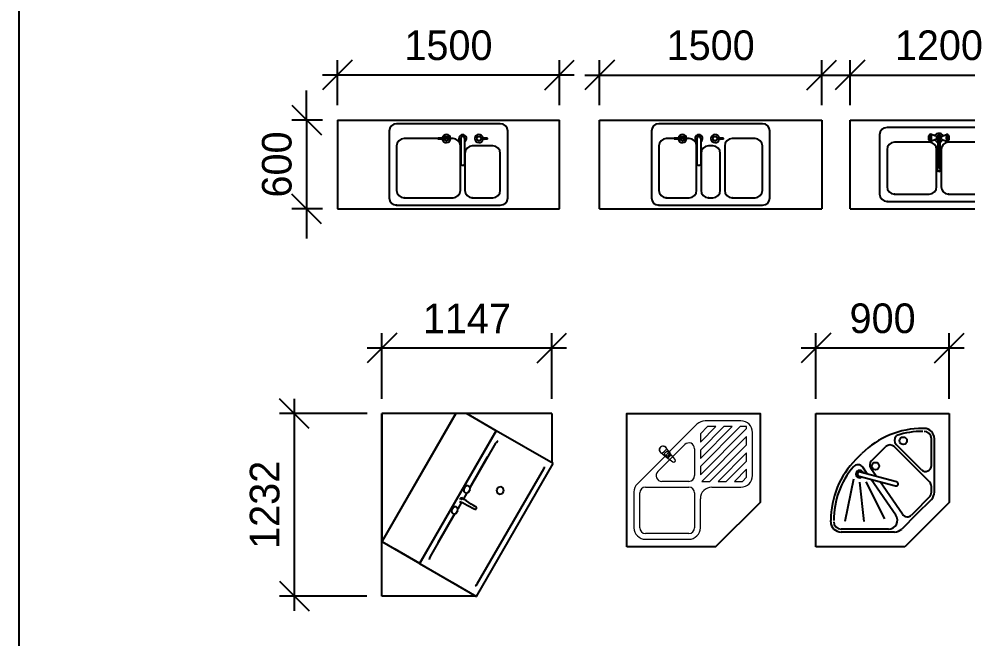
# Model space of a CAD drawing. Header units: millimetres. Extents: x 3103 to 179340, y -10977 to 70536.
# Drawn here: x 3103 to 9506, y 35384 to 39563 of the extents above; entities that cross this region are included whole.
import ezdxf

# ---------------------------------------------------------------- set-up
doc = ezdxf.new("R2010")
doc.units = ezdxf.units.MM
doc.header["$LTSCALE"] = 0.5
doc.layers.add('kuhnja', color=190, linetype='Continuous')
doc.layers.add('MEBEL', color=1, linetype='Continuous')
doc.styles.add('WROMLATS', font='wromlats.shx', dxfattribs={"bigfont": 'bigfont.shx'})
doc.dimstyles.new('juka', dxfattribs={"dimscale": 100, "dimtxt": 2, "dimasz": 2, "dimexe": 1, "dimexo": 1, "dimgap": 1, "dimtad": 1, "dimtoh": 1, "dimdec": 0, "dimzin": 0, "dimdsep": 46, "dimtxsty": 'WROMLATS', "dimblk": 'OBLIQUE', "dimcen": -3, "dimdle": 1, "dimclrd": 256, "dimclre": 256, "dimclrt": 256, "dimadec": 0, "dimazin": 0, "dimtfac": 1, "dimtdec": 0, "dimtix": 1, "dimtmove": 2, "dimatfit": 3, "dimldrblk": 'ORIGIN2', "dimfxl": 1, "dimtvp": 2.5, "dimtolj": 1, "dimtzin": 0, "dimarcsym": 0})
pattern_1 = [(45, (-18, -20), (-0.0353553, 0.0353553), [])]

# ---------------------------------------------------------------- blocks, each defined once
blk = doc.blocks.new('Cab Base 2D_34')
at = {"layer": 'kuhnja', "linetype": 'Continuous'}
for p, q in [((0, 600), (1200, 600)), ((950, 550), (250, 550)), ((200, 500), (200, 100)), ((535, 450), (300, 450)), ((530.9, 490), (530, 483.5)), ((530, 483.5), (530, 476.5)), ((530, 476.5), (530.9, 470)), ((532.4, 495.3), (530.9, 490)), ((530.9, 470), (532.4, 464.7)), ((534.4, 498.8), (532.4, 495.3)), ((532.4, 464.7), (534.4, 461.2)), ((539.6, 502.6), (534.4, 498.8)), ((536.8, 500), (534.4, 498.8)), ((534.4, 461.2), (536.8, 460)), ((539.6, 457.4), (534.4, 461.2)), ((539.1, 498.8), (536.8, 500)), ((536.8, 460), (539.1, 461.2)), ((541.2, 495.3), (539.1, 498.8)), ((539.1, 461.2), (541.2, 464.7)), ((542.4, 504), (539.6, 502.6)), ((539.6, 457.4), (542.4, 456)), ((542.7, 490), (541.2, 495.3)), ((541.2, 464.7), (542.7, 470)), ((545.2, 502.6), (542.4, 504)), ((579.9, 492), (542.4, 504)), ((579.9, 468), (542.4, 456)), ((542.4, 456), (545.2, 457.4)), ((543.5, 483.5), (542.7, 490)), ((542.7, 470), (543.5, 476.5)), ((543.5, 476.5), (543.5, 483.5)), ((547.7, 498.4), (545.2, 502.6)), ((545.2, 457.4), (547.7, 461.6)), ((549.5, 492), (547.7, 498.4)), ((547.7, 461.6), (549.5, 468)), ((550.5, 484.2), (549.5, 492)), ((549.5, 468), (550.5, 475.8)), ((550.5, 475.8), (550.5, 484.2)), ((585.3, 488.5), (583.3, 483)), ((583.3, 483), (583.3, 477)), ((583.3, 477), (585.3, 471.5)), ((586.1, 488), (584.2, 482.8)), ((584.2, 482.8), (584.2, 477.2)), ((584.2, 477.2), (586.1, 472)), ((589.1, 493), (585.3, 488.5)), ((585.3, 471.5), (589.1, 467)), ((589.7, 492.3), (586.1, 488)), ((586.1, 472), (589.7, 467.7)), ((594.2, 496), (589.1, 493)), ((589.1, 467), (592.1, 465.2)), ((594.5, 495), (589.7, 492.3)), ((589.7, 467.7), (592.1, 466.4)), ((591.3, 485), (590.2, 481.7)), ((590.2, 481.7), (590.2, 478.3)), ((590.2, 478.3), (591.3, 475)), ((593.6, 487.7), (591.3, 485)), ((591.3, 475), (592.1, 474.1)), ((593.1, 484), (592.1, 481.4)), ((592.1, 481.4), (592.1, 274.3)), ((594.9, 486.1), (593.1, 484)), ((596.6, 489.4), (593.6, 487.7)), ((600, 497), (594.2, 496)), ((600, 496), (594.5, 495)), ((597.3, 487.5), (594.9, 486.1)), ((600, 490), (596.6, 489.4)), ((600, 488), (597.3, 487.5)), ((605.8, 496), (600, 497)), ((605.5, 495), (600, 496)), ((603.4, 489.4), (600, 490)), ((602.7, 487.5), (600, 488)), ((605.1, 486.1), (602.7, 487.5)), ((606.4, 487.7), (603.4, 489.4)), ((606.9, 484), (605.1, 486.1)), ((610.3, 492.3), (605.5, 495)), ((610.9, 493), (605.8, 496)), ((608.7, 485), (606.4, 487.7)), ((607.9, 481.4), (606.9, 484)), ((607.9, 274.3), (607.9, 481.4)), ((607.9, 474.1), (608.7, 475)), ((607.9, 466.4), (610.3, 467.7)), ((607.9, 465.2), (610.9, 467)), ((609.8, 481.7), (608.7, 485)), ((608.7, 475), (609.8, 478.3)), ((609.8, 478.3), (609.8, 481.7)), ((613.9, 488), (610.3, 492.3)), ((610.3, 467.7), (613.9, 472)), ((614.7, 488.5), (610.9, 493)), ((610.9, 467), (614.7, 471.5)), ((615.8, 482.8), (613.9, 488)), ((613.9, 472), (615.8, 477.2)), ((616.7, 483), (614.7, 488.5)), ((614.7, 471.5), (616.7, 477)), ((615.8, 477.2), (615.8, 482.8)), ((616.7, 477), (616.7, 483)), ((620.1, 492), (657.6, 504)), ((620.1, 468), (657.6, 456)), ((650.5, 492), (649.5, 484.2)), ((649.5, 484.2), (649.5, 475.8)), ((649.5, 475.8), (650.5, 468)), ((652.3, 498.4), (650.5, 492)), ((650.5, 468), (652.3, 461.6)), ((654.8, 502.6), (652.3, 498.4)), ((652.3, 461.6), (654.8, 457.4)), ((657.6, 504), (654.8, 502.6)), ((654.8, 457.4), (657.6, 456)), ((657.3, 490), (656.5, 483.5)), ((656.5, 483.5), (656.5, 476.5)), ((656.5, 476.5), (657.3, 470)), ((658.8, 495.3), (657.3, 490)), ((657.3, 470), (658.8, 464.7)), ((660.4, 502.6), (657.6, 504)), ((657.6, 456), (660.4, 457.4)), ((660.9, 498.8), (658.8, 495.3)), ((658.8, 464.7), (660.9, 461.2)), ((660.4, 502.6), (665.6, 498.8)), ((660.4, 457.4), (665.6, 461.2)), ((663.2, 500), (660.9, 498.8)), ((660.9, 461.2), (663.2, 460)), ((665.6, 498.8), (663.2, 500)), ((663.2, 460), (665.6, 461.2)), ((900, 450), (665, 450)), ((667.6, 495.3), (665.6, 498.8)), ((665.6, 461.2), (667.6, 464.7)), ((669.1, 490), (667.6, 495.3)), ((667.6, 464.7), (669.1, 470)), ((670, 483.5), (669.1, 490)), ((669.1, 470), (670, 476.5)), ((670, 476.5), (670, 483.5)), ((1000, 100), (1000, 500)), ((250, 400), (250, 150)), ((585, 150), (585, 400)), ((615, 400), (615, 150)), ((950, 150), (950, 400)), ((590.5, 272.4), (589.2, 268.9)), ((589.2, 268.9), (589.2, 265.2)), ((589.2, 265.2), (590.5, 261.7)), ((590.2, 261.3), (589.2, 265.2)), ((590.2, 261.3), (591.3, 258.1)), ((592.1, 274.3), (590.5, 272.4)), ((590.5, 261.7), (592.9, 258.8)), ((591.3, 258.1), (593.6, 255.5)), ((592.9, 258.8), (596.2, 257)), ((596.2, 257), (600, 256.3)), ((600, 256.3), (603.8, 257)), ((603.8, 257), (607.1, 258.8)), ((606.4, 255.5), (608.7, 258.1)), ((607.1, 258.8), (609.5, 261.7)), ((609.5, 272.4), (607.9, 274.3)), ((608.7, 258.1), (609.8, 261.3)), ((610.8, 268.9), (609.5, 272.4)), ((609.5, 261.7), (610.8, 265.2)), ((609.8, 261.3), (610.8, 265.2)), ((610.8, 265.2), (610.8, 268.9)), ((593.6, 255.5), (596.6, 253.8)), ((596.6, 253.8), (600, 253.3)), ((600, 253.3), (603.4, 253.8)), ((603.4, 253.8), (606.4, 255.5)), ((300, 100), (535, 100)), ((665, 100), (900, 100)), ((0, 0), (1200, 0)), ((250, 50), (950, 50))]:
    blk.add_line(p, q, dxfattribs=at)
at = {"layer": 'kuhnja'}
for p, q in [((0, 0), (0, 600)), ((1200, 600), (1200, 0))]:
    blk.add_line(p, q, dxfattribs=at)
at = {"layer": 'kuhnja', "linetype": 'Continuous'}
for centre, radius, start, end in [((250, 500), 50, 90, 180), ((950, 500), 50, 0, 90), ((300, 400), 50, 90, 180), ((535, 400), 50, 0, 90), ((600, 480), 30, 27.97653, 152.02347), ((600, 480), 30, 207.97653, 254.77469), ((600, 480), 30, 285.22531, 332.02347), ((665, 400), 50, 90, 180), ((900, 400), 50, 0, 90), ((300, 150), 50, 180, 270), ((535, 150), 50, 270, 0), ((665, 150), 50, 180, 270), ((900, 150), 50, 270, 0), ((250, 100), 50, 180, 270), ((950, 100), 50, 270, 0)]:
    blk.add_arc(centre, radius, start, end, dxfattribs=at)
for p in [(300, 100), (665, 100), (250, 50)]:
    blk.add_point(p, dxfattribs=at)
blk = doc.blocks.new('Cab Base 3D_42')
at = {"layer": 'kuhnja', "linetype": 'Continuous'}
for p, q in [((0, 600), (1500, 600)), ((350, 525), (350, 75)), ((1100, 575), (400, 575)), ((1150, 75), (1150, 525)), ((781, 475), (450, 475)), ((833.2, 475), (833.2, 302.8)), ((858.8, 475), (858.8, 302.8)), ((400, 425), (400, 125)), ((831, 125), (831, 425)), ((1050, 425), (911, 425)), ((861, 375), (861, 125)), ((1100, 125), (1100, 375)), ((450, 75), (781, 75)), ((911, 75), (1050, 75)), ((0, 0), (1500, 0)), ((400, 25), (1100, 25))]:
    blk.add_line(p, q, dxfattribs=at)
at = {"layer": 'kuhnja'}
for p, q in [((0, 600), (0, 0)), ((1500, 0), (1500, 600))]:
    blk.add_line(p, q, dxfattribs=at)
at = {"layer": 'kuhnja', "linetype": 'Continuous'}
blk.add_lwpolyline([(833.2, 302.8), (834.2, 300), (836.9, 297.7), (841.1, 296.1), (846, 295.6), (850.9, 296.1), (855.1, 297.7), (857.8, 300), (858.8, 302.8)], dxfattribs=at)
for centre in [(736, 475), (956, 475)]:
    blk.add_circle(centre, 14.8, dxfattribs=at)
for centre, radius, start, end in [((400, 525), 50, 90, 180), ((1100, 525), 50, 0, 90), ((450, 425), 50, 90, 180), ((680.4, 475), 1.88, 121.21701, 238.78299), ((702.5, 303.7), 174.4, 83.90469, 97.59721), ((702.5, 646.3), 174.4, 262.40279, 276.09531), ((736, 475), 27.7, 186.30318, 173.89577), ((781, 425), 50, 0, 90), ((846, 475), 25.6, 300, 240), ((846, 475), 12.8, 0, 180), ((956, 475), 27.7, 6.10423, 353.69682), ((989.5, 303.7), 174.4, 82.40279, 96.09531), ((989.5, 646.3), 174.4, 263.90469, 277.59721), ((1011.6, 475), 1.88, 301.21701, 58.78299), ((911, 375), 50, 90, 180), ((1050, 375), 50, 0, 90), ((400, 75), 50, 180, 270), ((450, 125), 50, 180, 270), ((781, 125), 50, 270, 0), ((911, 125), 50, 180, 270), ((1050, 125), 50, 270, 0), ((1100, 75), 50, 270, 0)]:
    blk.add_arc(centre, radius, start, end, dxfattribs=at)
for p in [(450, 75), (911, 75), (400, 25)]:
    blk.add_point(p, dxfattribs=at)
blk = doc.blocks.new('Cab Base 3D_43')
at = {"layer": 'kuhnja', "linetype": 'Continuous'}
for p, q in [((0, 600), (1500, 600)), ((350, 525), (350, 75)), ((1100, 575), (400, 575)), ((1150, 75), (1150, 525)), ((605, 475), (450, 475)), ((657.2, 475), (657.2, 302.8)), ((682.8, 475), (682.8, 302.8)), ((1050, 475), (895, 475)), ((400, 425), (400, 125)), ((655, 125), (655, 425)), ((765, 425), (735, 425)), ((845, 425), (845, 125)), ((1100, 125), (1100, 425)), ((685, 375), (685, 125)), ((815, 125), (815, 375)), ((450, 75), (605, 75)), ((735, 75), (765, 75)), ((895, 75), (1050, 75)), ((0, 0), (1500, 0)), ((400, 25), (1100, 25))]:
    blk.add_line(p, q, dxfattribs=at)
at = {"layer": 'kuhnja'}
for p, q in [((0, 0), (0, 600)), ((1500, 600), (1500, 0))]:
    blk.add_line(p, q, dxfattribs=at)
at = {"layer": 'kuhnja', "linetype": 'Continuous'}
blk.add_lwpolyline([(657.2, 302.8), (658.2, 300), (660.9, 297.7), (665.1, 296.1), (670, 295.6), (674.9, 296.1), (679.1, 297.7), (681.8, 300), (682.8, 302.8)], dxfattribs=at)
for centre in [(560, 475), (780, 475)]:
    blk.add_circle(centre, 14.8, dxfattribs=at)
for centre, radius, start, end in [((400, 525), 50, 90, 180), ((1100, 525), 50, 0, 90), ((450, 425), 50, 90, 180), ((504.4, 475), 1.88, 121.21701, 238.78299), ((526.5, 303.7), 174.4, 83.90469, 97.59721), ((526.5, 646.3), 174.4, 262.40279, 276.09531), ((560, 475), 27.7, 186.30318, 173.89577), ((605, 425), 50, 0, 90), ((670, 475), 25.6, 300, 240), ((670, 475), 12.8, 0, 180), ((780, 475), 27.7, 6.10423, 353.69682), ((813.5, 303.7), 174.4, 82.40279, 96.09531), ((813.5, 646.3), 174.4, 263.90469, 277.59721), ((835.6, 475), 1.88, 301.21701, 58.78299), ((895, 425), 50, 90, 180), ((1050, 425), 50, 0, 90), ((735, 375), 50, 90, 180), ((765, 375), 50, 0, 90), ((400, 75), 50, 180, 270), ((450, 125), 50, 180, 270), ((605, 125), 50, 270, 0), ((735, 125), 50, 180, 270), ((765, 125), 50, 270, 0), ((895, 125), 50, 180, 270), ((1050, 125), 50, 270, 0), ((1100, 75), 50, 270, 0)]:
    blk.add_arc(centre, radius, start, end, dxfattribs=at)
for p in [(450, 75), (735, 75), (895, 75), (400, 25)]:
    blk.add_point(p, dxfattribs=at)
blk = doc.blocks.new('пр')
at = {"layer": 'kuhnja', "linetype": 'Continuous', "lineweight": 0}
h = blk.add_hatch(dxfattribs=at)
h.set_pattern_fill('100__1', color=256, scale=0.0005, angle=45, style=0)
h.set_pattern_definition(pattern_1)
h.paths.add_polyline_path([(-17.7234, -19.4766, -0.378173), (-17.7382, -19.4775), (-17.7803, -19.4448, -0.12102), (-17.7894, -19.4403), (-17.8144, -19.4186, -0.524536), (-17.8218, -19.3782)], flags=0)
h = blk.add_hatch(dxfattribs=at)
h.set_pattern_fill('100__1', color=256, scale=0.0005, angle=45, style=0)
h.set_pattern_definition(pattern_1)
h.paths.add_polyline_path([(-17.7234, -19.4766, 0.378173), (-17.7225, -19.4618), (-17.7552, -19.4197, 0.12102), (-17.7597, -19.4106), (-17.7814, -19.3856, 0.524536), (-17.8218, -19.3782)], flags=0)
for p, q in [((-17.278, -19.2), (-17.5197, -19.2)), ((-17.278, -19.2), (-17.5195, -19.2)), ((-17.9772, -19.6254), (-17.5746, -19.2228)), ((-17.2821, -19.239), (-17.5518, -19.5086)), ((-17.3924, -19.239), (-17.5518, -19.3984)), ((-17.5518, -19.4535), (-17.3372, -19.239)), ((-17.5026, -19.239), (-17.5518, -19.2881)), ((-17.5518, -19.3433), (-17.4475, -19.239)), ((-17.5518, -19.5638), (-17.239, -19.251)), ((-17.4475, -19.239), (-17.5026, -19.239)), ((-17.3372, -19.239), (-17.3924, -19.239)), ((-17.239, -19.239), (-17.2821, -19.239)), ((-17.239, -19.251), (-17.239, -19.239)), ((-17.5518, -19.2881), (-17.5518, -19.3433)), ((-17.5518, -19.2881), (-17.5518, -19.3433)), ((-17.239, -19.3061), (-17.5421, -19.6093)), ((-17.239, -19.3612), (-17.239, -19.3061)), ((-17.2, -19.5703), (-17.2, -19.278)), ((-17.2, -19.5703), (-17.2, -19.278)), ((-17.8394, -19.5427), (-17.6573, -19.3606)), ((-17.7861, -19.3801), (-17.7897, -19.3767)), ((-17.7597, -19.4106), (-17.7861, -19.3801)), ((-17.5907, -19.3882), (-17.5907, -19.5703)), ((-17.5518, -19.3984), (-17.5518, -19.4535)), ((-17.5518, -19.3984), (-17.5518, -19.4535)), ((-17.487, -19.6093), (-17.239, -19.3612)), ((-17.8199, -19.4139), (-17.8234, -19.4103)), ((-17.7894, -19.4403), (-17.8199, -19.4139)), ((-17.7962, -19.4231), (-17.7769, -19.4038)), ((-17.7857, -19.4336), (-17.7962, -19.4231)), ((-17.7957, -19.4236), (-17.7764, -19.4043)), ((-17.7803, -19.4448), (-17.7382, -19.4775)), ((-17.7769, -19.4038), (-17.7664, -19.4143)), ((-17.7225, -19.4618), (-17.7552, -19.4197)), ((-17.239, -19.4163), (-17.4319, -19.6093)), ((-17.239, -19.4715), (-17.239, -19.4163)), ((-17.5518, -19.5086), (-17.5518, -19.5638)), ((-17.5518, -19.5086), (-17.5518, -19.5638)), ((-17.3768, -19.6093), (-17.239, -19.4715)), ((-17.239, -19.5266), (-17.3217, -19.6093)), ((-17.239, -19.5817), (-17.239, -19.5266)), ((-17.2665, -19.6093), (-17.239, -19.5817)), ((-17.922, -19.6482), (-17.6297, -19.6482)), ((-17.6297, -19.6093), (-17.8118, -19.6093)), ((-17.5421, -19.6093), (-17.487, -19.6093)), ((-17.4738, -19.6482), (-17.278, -19.6482)), ((-17.4319, -19.6093), (-17.3768, -19.6093)), ((-17.3217, -19.6093), (-17.2665, -19.6093)), ((-18, -19.6805), (-18, -19.922)), ((-17.961, -19.922), (-17.961, -19.6872)), ((-17.5907, -19.6872), (-17.5907, -19.922)), ((-17.5518, -19.922), (-17.5518, -19.7262)), ((-17.6297, -19.961), (-17.922, -19.961)), ((-17.922, -20), (-17.6297, -20))]:
    blk.add_line(p, q, dxfattribs=at)
at = {"layer": 'kuhnja'}
blk.add_lwpolyline([(-18.0488, -20.0512), (-18.0488, -19.1512), (-17.1488, -19.1512), (-17.1488, -19.7512), (-17.4488, -20.0512), (-18.0488, -20.0512)], close=True, dxfattribs=at)
at = {"layer": 'kuhnja', "linetype": 'Continuous', "lineweight": 0}
for centre, radius, start, end in [((-17.5195, -19.278), 0.078, 90.1806, 135), ((-17.278, -19.278), 0.078, 0, 90), ((-17.8042, -19.3958), 0.025, 24.28556, 245.71444), ((-17.8042, -19.3958), 0.024, 52.83741, 216.8967), ((-17.6297, -19.3882), 0.039, 0, 135.00023), ((-17.7763, -19.4237), 0.0211, 230.16961, 39.83039), ((-17.7758, -19.4242), 0.0211, 230.16961, 39.83039), ((-17.776, -19.424), 0.0136, 225, 45), ((-17.7313, -19.4687), 0.0112, 232.13892, 37.86108), ((-17.8118, -19.5703), 0.039, 134.99977, 270), ((-17.6297, -19.5703), 0.039, 270, 0), ((-17.278, -19.5703), 0.078, 270, 0), ((-17.922, -19.6805), 0.078, 135, 180), ((-17.922, -19.6872), 0.039, 90, 180), ((-17.6297, -19.6872), 0.039, 0, 90), ((-17.4738, -19.7262), 0.078, 90, 180), ((-17.922, -19.922), 0.078, 180, 270), ((-17.922, -19.922), 0.039, 180, 270), ((-17.6297, -19.922), 0.078, 270, 0), ((-17.6297, -19.922), 0.039, 270, 0)]:
    blk.add_arc(centre, radius, start, end, dxfattribs=at)
blk = doc.blocks.new('s_56')
for p, q in [((-106.678915, 205.659724), (-192.869329, 56.340647)), ((-42.699003, 168.712807), (-106.678915, 205.659724)), ((-105.936527, 205.386734), (-0.04549, 205.386782)), ((-105.936527, 205.320692), (-105.936527, 205.386734)), ((-79.739046, 190.102625), (-105.936527, 205.320692)), ((-0.04549, 205.386782), (-0.04549, 143.808604)), ((-182.081651, 62.401963), (-107.209158, 192.113304)), ((-107.209158, 192.113304), (-106.215238, 193.56494)), ((-106.215238, 193.56494), (-106.373834, 192.454863)), ((-106.215238, 193.56494), (-105.269718, 194.558287)), ((-128.889465, 19.39373), (-42.699003, 168.712807)), ((-42.838668, 168.37411), (-128.85704, 19.353104)), ((-85.847854, 93.863583), (-42.838668, 168.37411)), ((-63.541984, 145.231486), (-54.541206, 160.824681)), ((-53.671884, 162.872172), (-54.54998, 162.18257)), ((-54.541206, 160.824681), (-53.671884, 162.872172)), ((-53.671884, 162.872172), (-53.405475, 164.522267)), ((-42.838668, 168.37411), (-42.880487, 168.398333)), ((-42.838668, 168.37411), (-42.752552, 168.523169)), ((-0.228119, 143.7675), (-42.838668, 168.37411)), ((-0.04549, 143.808604), (-42.753887, 168.617869)), ((-42.752552, 168.523169), (-15.290451, 152.664376)), ((-83.395528, 0), (-0.390243, 143.666172)), ((-83.213853, 0), (-0.228119, 143.7675)), ((-82.364845, 112.622118), (-63.541984, 145.231486)), ((-63.541984, 145.231486), (-82.364845, 112.622118)), ((-0.390243, 143.666172), (-0.297832, 143.66622)), ((-0.297832, 143.66622), (-0.297832, 0)), ((-0.297832, 0), (-0.297832, 143.647051)), ((-0.228119, 143.7675), (-0.164461, 143.877697)), ((-106.617593, 106.95777), (-106.840229, 106.32968)), ((-106.189441, 107.468272), (-106.617593, 106.95777)), ((-105.687713, 107.718849), (-106.189441, 107.468272)), ((-105.219745, 107.655907), (-105.687713, 107.718849)), ((-103.949022, 107.055521), (-105.219745, 107.655907)), ((-101.863098, 105.955649), (-103.949022, 107.055521)), ((-89.784193, 99.768687), (-85.569524, 107.070351)), ((-83.980274, 111.981201), (-85.764265, 109.015847)), ((-85.764265, 109.015847), (-85.456848, 105.945158)), ((-85.652732, 107.861138), (-85.650777, 107.882929)), ((-81.149816, 113.104201), (-83.980274, 111.981201)), ((-78.931045, 111.726952), (-81.149816, 113.104201)), ((-80.407619, 105.690861), (-78.623628, 108.656264)), ((-78.623628, 108.656264), (-78.931045, 111.726952)), ((-106.840229, 106.32968), (-106.801366, 105.770254)), ((-106.801366, 105.770254), (-106.509781, 105.398989)), ((-106.509781, 105.398989), (-105.356836, 104.599858)), ((-105.356836, 104.599858), (-103.368377, 103.346777)), ((-103.368377, 103.346777), (-100.844717, 101.760626)), ((-99.222469, 104.559613), (-101.863098, 105.955649)), ((-100.844717, 101.760626), (-98.071479, 99.994421)), ((-96.303129, 103.038454), (-99.222469, 104.559613)), ((-98.071479, 99.994421), (-95.325803, 98.217392)), ((-93.389272, 101.547146), (-96.303129, 103.038454)), ((-95.325803, 98.217392), (-92.883014, 96.601773)), ((-90.766382, 100.237561), (-93.389272, 101.547146)), ((-92.883014, 96.601773), (-91.01777, 95.319987)), ((-88.721466, 99.261379), (-90.766382, 100.237561)), ((-90.471696, 95.420027), (-90.367365, 96.190977)), ((-90.367365, 96.190977), (-89.751958, 96.666861)), ((-89.751958, 96.666861), (-88.98611, 96.568918)), ((-88.98611, 96.568918), (-88.518381, 95.954514)), ((-87.540435, 98.771954), (-88.721466, 99.261379)), ((-85.456848, 105.945158), (-83.238077, 104.567909)), ((-83.238077, 104.567909), (-80.407619, 105.690861)), ((-135.959005, 90.009547), (-137.626743, 87.199879)), ((-137.626743, 87.199879), (-136.819744, 84.033585)), ((-132.793378, 90.816689), (-135.959005, 90.009547)), ((-129.984378, 89.148522), (-132.793378, 90.816689)), ((-130.845117, 83.17256), (-129.177332, 85.982228)), ((-129.177332, 85.982228), (-129.984378, 89.148522)), ((-97.635173, 88.381672), (-99.422454, 85.410548)), ((-99.422454, 85.410548), (-99.116611, 82.335234)), ((-94.801569, 89.508105), (-97.635173, 88.381672)), ((-95.976352, 89.041043), (-91.973066, 95.976496)), ((-92.581653, 88.129998), (-94.801569, 89.508105)), ((-92.275571, 85.054636), (-92.581653, 88.129998)), ((-91.01777, 95.319987), (-90.005874, 94.542885)), ((-90.003919, 94.805622), (-90.471696, 95.420027)), ((-89.238071, 94.70768), (-90.003919, 94.805622)), ((-88.622856, 95.183563), (-89.238071, 94.70768)), ((-88.518381, 95.954514), (-88.622856, 95.183563)), ((-136.819744, 84.033585), (-134.010744, 82.36537)), ((-134.010744, 82.36537), (-130.845117, 83.17256)), ((-128.092384, 33.402252), (-99.224043, 83.414889)), ((-99.224043, 83.414889), (-119.179296, 48.84367)), ((-99.116611, 82.335234), (-96.896696, 80.957127)), ((-96.896696, 80.957127), (-94.063091, 82.083559)), ((-94.063091, 82.083559), (-92.275571, 85.054636)), ((-192.869329, 56.340647), (-128.889465, 19.39373)), ((-191.468382, 0), (-191.468382, 55.531645)), ((-182.872438, 59.934902), (-182.682991, 61.039543)), ((-182.682991, 61.039543), (-182.081651, 62.401963)), ((-182.682991, 61.039543), (-181.793928, 61.744786)), ((-129.411697, 31.664133), (-128.092384, 33.402252)), ((-129.411697, 31.664133), (-129.252529, 32.771778)), ((-130.692386, 30.651999), (-129.411697, 31.664133)), ((-128.85704, 19.353104), (-95.343923, 0)), ((-128.364658, 20.303059), (-128.322649, 20.27874)), ((-191.468382, 0), (0, 0))]:
    blk.add_line(p, q)
blk = doc.blocks.new('s_22')
at = {"layer": 'kuhnja'}
for p, q in [((0, -900), (0, 0)), ((0, 0), (900, 0)), ((900, 0), (900, -600)), ((730, -100), (721, -100)), ((541.9, -152.7), (546.9, -147.8)), ((780, -350.8), (780, -170)), ((800, -529.6), (800, -170)), ((374.9, -319.7), (471.2, -223.4)), ((768.3, -464), (527.8, -223.4)), ((711.7, -379.1), (541.9, -209.3)), ((290.4, -290.4), (269.9, -310.9)), ((290.4, -290.4), (310.9, -269.9)), ((346.5, -406.6), (315.9, -362.4)), ((406.2, -422.6), (370.3, -370.7)), ((252.6, -443.8), (194.9, -727.6)), ((291.3, -422.8), (536.6, -488.5)), ((299.1, -393.9), (544.3, -459.6)), ((539.8, -685.8), (372.9, -444.7)), ((293.1, -463), (322.9, -727.6)), ((337.9, -460.9), (463.8, -710.5)), ((584.1, -679.5), (432.6, -460.7)), ((780, -529.6), (780, -492.2)), ((665.1, -665.1), (765.4, -564.9)), ((900, -600), (600, -900)), ((679.3, -679.3), (779.5, -579.1)), ((679.3, -679.3), (579.1, -779.5)), ((665.1, -665.1), (645.3, -685)), ((100, -730), (100, -721)), ((490.5, -780), (170, -780)), ((529.6, -800), (170, -800)), ((600, -900), (0, -900))]:
    blk.add_line(p, q, dxfattribs=at)
for centre in [(589.7, -183.5), (401.9, -354.3)]:
    blk.add_circle(centre, 25, dxfattribs=at)
for centre, radius, start, end in [((721, -680), 580, 90, 135), ((721, -680), 560, 90, 108.1157), ((730, -170), 70, 0, 90), ((730, -170), 50, 0, 90), ((570.2, -181), 40, 135, 225), ((499.5, -251.7), 40, 45, 135), ((680, -721), 580, 135, 180), ((403.2, -348), 40, 135, 214.6925), ((680, -721), 560, 139.76861, 180), ((283, -385.1), 40, 34.6925, 139.76861), ((295.2, -408.4), 25, 21.8699, 308.1301), ((740, -350.8), 40, 225, 360), ((295.2, -408.4), 15, 75, 255), ((540.4, -474.1), 15, 255, 75), ((740, -492.2), 40, 360, 45), ((730, -529.6), 50, 315, 360), ((730, -529.6), 70, 315, 360), ((490.5, -720), 60, 270, 34.6925), ((617, -656.8), 40, 214.6925, 315), ((170, -730), 70, 180, 270), ((170, -730), 50, 180, 270), ((529.6, -730), 70, 270, 315)]:
    blk.add_arc(centre, radius, start, end, dxfattribs=at)
blk = doc.blocks.new('_Oblique')
at = {"color": 0, "lineweight": -2}
blk.add_line((-0.5, -0.5), (0.5, 0.5), dxfattribs=at)
blk = doc.blocks.new('*D769')
at = {"layer": 'Defpoints', "color": 0, "transparency": 16777216}
for p in [(5253.9, 38881), (5045.5, 38281), (5253.9, 38281)]:
    blk.add_point(p, dxfattribs=at)
at = {"layer": 'MEBEL', "lineweight": -2, "transparency": 16777216}
for p, q in [((5045.5, 38881), (5045.5, 39081)), ((5153.9, 38881), (4945.5, 38881)), ((5045.5, 38881), (5045.5, 38281)), ((5153.9, 38281), (4945.5, 38281)), ((5045.5, 38281), (5045.5, 38081))]:
    blk.add_line(p, q, dxfattribs=at)
at = {"layer": 'MEBEL', "lineweight": -2, "transparency": 16777216, "xscale": 200, "yscale": 200, "zscale": 200}
for p, rotation in [((5045.5, 38881), 270), ((5045.5, 38281), 90)]:
    blk.add_blockref('_Oblique', p, dxfattribs=dict(at, rotation=rotation))
at = {"layer": 'MEBEL', "transparency": 16777216, "insert": (4845.5, 38581), "char_height": 200, "attachment_point": 5, "rotation": 90, "style": 'WROMLATS'}
blk.add_mtext('\\A1;600', dxfattribs=at)
blk = doc.blocks.new('_Origin2')
at = {"color": 0, "linetype": 'ByBlock', "lineweight": -2}
blk.add_line((-0.5, 0), (-1, 0), dxfattribs=at)
for radius in [0.5, 0.25]:
    blk.add_circle((0, 0), radius, dxfattribs=at)
blk = doc.blocks.new('*D770')
at = {"layer": 'Defpoints', "color": 0, "transparency": 16777216}
for p in [(5253.9, 39184.5), (5253.9, 38881), (6753.9, 38881)]:
    blk.add_point(p, dxfattribs=at)
at = {"layer": 'MEBEL', "lineweight": -2, "transparency": 16777216}
for p, q in [((5253.9, 38981), (5253.9, 39284.5)), ((6753.9, 38981), (6753.9, 39284.5)), ((6853.9, 39184.5), (5153.9, 39184.5))]:
    blk.add_line(p, q, dxfattribs=at)
at = {"layer": 'MEBEL', "lineweight": -2, "transparency": 16777216, "xscale": 200, "yscale": 200, "zscale": 200, "rotation": 180}
blk.add_blockref('_Oblique', (5253.9, 39184.5), dxfattribs=at)
at = {"layer": 'MEBEL', "lineweight": -2, "transparency": 16777216, "xscale": 200, "yscale": 200, "zscale": 200}
blk.add_blockref('_Oblique', (6753.9, 39184.5), dxfattribs=at)
at = {"layer": 'MEBEL', "transparency": 16777216, "insert": (6003.9, 39384.5), "char_height": 200, "attachment_point": 5, "style": 'WROMLATS'}
blk.add_mtext('\\A1;1500', dxfattribs=at)
blk = doc.blocks.new('*D771')
at = {"layer": 'Defpoints', "color": 0, "transparency": 16777216}
for p in [(8524.7, 39184.5), (7024.7, 38881), (8524.7, 38881)]:
    blk.add_point(p, dxfattribs=at)
at = {"layer": 'MEBEL', "lineweight": -2, "transparency": 16777216}
for p, q in [((7024.7, 38981), (7024.7, 39284.5)), ((8524.7, 38981), (8524.7, 39284.5)), ((6924.7, 39184.5), (8624.7, 39184.5))]:
    blk.add_line(p, q, dxfattribs=at)
at = {"layer": 'MEBEL', "lineweight": -2, "transparency": 16777216, "xscale": 200, "yscale": 200, "zscale": 200, "rotation": 180}
blk.add_blockref('_Oblique', (7024.7, 39184.5), dxfattribs=at)
at = {"layer": 'MEBEL', "lineweight": -2, "transparency": 16777216, "xscale": 200, "yscale": 200, "zscale": 200}
blk.add_blockref('_Oblique', (8524.7, 39184.5), dxfattribs=at)
at = {"layer": 'MEBEL', "transparency": 16777216, "insert": (7774.7, 39384.5), "char_height": 200, "attachment_point": 5, "style": 'WROMLATS'}
blk.add_mtext('\\A1;1500', dxfattribs=at)
blk = doc.blocks.new('*D772')
at = {"layer": 'Defpoints', "color": 0, "transparency": 16777216}
for p in [(9916.1, 39184.5), (8716.1, 38881), (9916.1, 38881)]:
    blk.add_point(p, dxfattribs=at)
at = {"layer": 'MEBEL', "lineweight": -2, "transparency": 16777216}
for p, q in [((8716.1, 38981), (8716.1, 39284.5)), ((9916.1, 38981), (9916.1, 39284.5)), ((8616.1, 39184.5), (10016.1, 39184.5))]:
    blk.add_line(p, q, dxfattribs=at)
at = {"layer": 'MEBEL', "lineweight": -2, "transparency": 16777216, "xscale": 200, "yscale": 200, "zscale": 200, "rotation": 180}
blk.add_blockref('_Oblique', (8716.1, 39184.5), dxfattribs=at)
at = {"layer": 'MEBEL', "lineweight": -2, "transparency": 16777216, "xscale": 200, "yscale": 200, "zscale": 200}
blk.add_blockref('_Oblique', (9916.1, 39184.5), dxfattribs=at)
at = {"layer": 'MEBEL', "transparency": 16777216, "insert": (9316.1, 39384.5), "char_height": 200, "attachment_point": 5, "style": 'WROMLATS'}
blk.add_mtext('\\A1;1200', dxfattribs=at)
blk = doc.blocks.new('*D815')
at = {"layer": 'Defpoints', "color": 0, "transparency": 16777216}
for p in [(8485.9, 37341.4), (8485.9, 36899.4), (9385.9, 36899.4)]:
    blk.add_point(p, dxfattribs=at)
at = {"layer": 'MEBEL', "lineweight": -2, "transparency": 16777216}
for p, q in [((8485.9, 36999.4), (8485.9, 37441.4)), ((9385.9, 36999.4), (9385.9, 37441.4)), ((9485.9, 37341.4), (8385.9, 37341.4))]:
    blk.add_line(p, q, dxfattribs=at)
at = {"layer": 'MEBEL', "lineweight": -2, "transparency": 16777216, "xscale": 200, "yscale": 200, "zscale": 200, "rotation": 180}
blk.add_blockref('_Oblique', (8485.9, 37341.4), dxfattribs=at)
at = {"layer": 'MEBEL', "lineweight": -2, "transparency": 16777216, "xscale": 200, "yscale": 200, "zscale": 200}
blk.add_blockref('_Oblique', (9385.9, 37341.4), dxfattribs=at)
at = {"layer": 'MEBEL', "transparency": 16777216, "insert": (8935.9, 37541.4), "char_height": 200, "attachment_point": 5, "style": 'WROMLATS'}
blk.add_mtext('\\A1;900', dxfattribs=at)
blk = doc.blocks.new('*D821')
at = {"layer": 'Defpoints', "color": 0, "transparency": 16777216}
for p in [(5554.9, 37341.4), (5554.9, 36899.4), (6701.9, 36899.4)]:
    blk.add_point(p, dxfattribs=at)
at = {"layer": 'MEBEL', "lineweight": -2, "transparency": 16777216}
for p, q in [((5554.9, 36999.4), (5554.9, 37441.4)), ((6701.9, 36999.4), (6701.9, 37441.4)), ((6801.9, 37341.4), (5454.9, 37341.4))]:
    blk.add_line(p, q, dxfattribs=at)
at = {"layer": 'MEBEL', "lineweight": -2, "transparency": 16777216, "xscale": 200, "yscale": 200, "zscale": 200, "rotation": 180}
blk.add_blockref('_Oblique', (5554.9, 37341.4), dxfattribs=at)
at = {"layer": 'MEBEL', "lineweight": -2, "transparency": 16777216, "xscale": 200, "yscale": 200, "zscale": 200}
blk.add_blockref('_Oblique', (6701.9, 37341.4), dxfattribs=at)
at = {"layer": 'MEBEL', "transparency": 16777216, "insert": (6128.4, 37541.4), "char_height": 200, "attachment_point": 5, "style": 'WROMLATS'}
blk.add_mtext('\\A1;1147', dxfattribs=at)
blk = doc.blocks.new('*D822')
at = {"layer": 'Defpoints', "color": 0, "transparency": 16777216}
for p in [(4963.6, 36899.4), (5554.9, 36899.4), (5553.4, 35667.1)]:
    blk.add_point(p, dxfattribs=at)
at = {"layer": 'MEBEL', "lineweight": -2, "transparency": 16777216}
for p, q in [((4963.6, 35567.1), (4963.6, 36999.4)), ((5454.9, 36899.4), (4863.6, 36899.4)), ((5453.4, 35667.1), (4863.6, 35667.1))]:
    blk.add_line(p, q, dxfattribs=at)
at = {"layer": 'MEBEL', "lineweight": -2, "transparency": 16777216, "xscale": 200, "yscale": 200, "zscale": 200}
for p, rotation in [((4963.6, 36899.4), 90), ((4963.6, 35667.1), 270)]:
    blk.add_blockref('_Oblique', p, dxfattribs=dict(at, rotation=rotation))
at = {"layer": 'MEBEL', "transparency": 16777216, "insert": (4763.6, 36283.2), "char_height": 200, "attachment_point": 5, "rotation": 90, "style": 'WROMLATS'}
blk.add_mtext('\\A1;1232', dxfattribs=at)

msp = doc.modelspace()

# ---------------------------------------------------------------- linework, layer by layer
at = {"layer": 'MEBEL'}
msp.add_lwpolyline([(3103, 26462.1), (30399.5, 26462.1), (30399.5, 55020.6), (3103, 55020.6)], close=True, dxfattribs=at)

# ---------------------------------------------------------------- block references
for name, p in [('Cab Base 3D_42', (5253.9, 38281)), ('Cab Base 3D_43', (7024.7, 38281)), ('Cab Base 2D_34', (8716.1, 38281)), ('s_22', (8485.9, 36899.4))]:
    msp.add_blockref(name, p, dxfattribs=at)
at = {"layer": 'MEBEL', "xscale": 6, "yscale": 6, "zscale": 6, "rotation": 180}
msp.add_blockref('s_56', (5553.1, 36899.4), dxfattribs=at)
at = {"layer": 'MEBEL', "xscale": 1000, "yscale": 1000, "zscale": 1000}
msp.add_blockref('пр', (25256.8, 56050.6), dxfattribs=at)

# ---------------------------------------------------------------- dimensions: what is measured, and where the dimension line sits
at = {"layer": 'MEBEL'}
for base, p1, p2, picture, middle in [((5253.9, 39184.5), (6753.9, 38881), (5253.9, 38881), '*D770', (6003.9, 39384.5)), ((8524.7, 39184.5), (7024.7, 38881), (8524.7, 38881), '*D771', (7774.7, 39384.5)), ((9916.1, 39184.5), (8716.1, 38881), (9916.1, 38881), '*D772', (9316.1, 39384.5)), ((5554.9, 37341.4), (6701.9, 36899.4), (5554.9, 36899.4), '*D821', (6128.4, 37541.4)), ((8485.9, 37341.4), (9385.9, 36899.4), (8485.9, 36899.4), '*D815', (8935.9, 37541.4))]:
    dim = msp.add_linear_dim(base=base, p1=p1, p2=p2, dimstyle='juka', dxfattribs=at)
    dim.commit()
    dim.dimension.update_dxf_attribs({"geometry": picture, "text_midpoint": middle})
for base, p1, p2, picture, middle in [((5045.5, 38281), (5253.9, 38881), (5253.9, 38281), '*D769', (4845.5, 38581)), ((4963.6, 36899.4), (5553.4, 35667.1), (5554.9, 36899.4), '*D822', (4763.6, 36283.2))]:
    dim = msp.add_linear_dim(base=base, p1=p1, p2=p2, angle=90, dimstyle='juka', dxfattribs=at)
    dim.commit()
    dim.dimension.update_dxf_attribs({"geometry": picture, "text_midpoint": middle})

doc.saveas('drawing.dxf')
